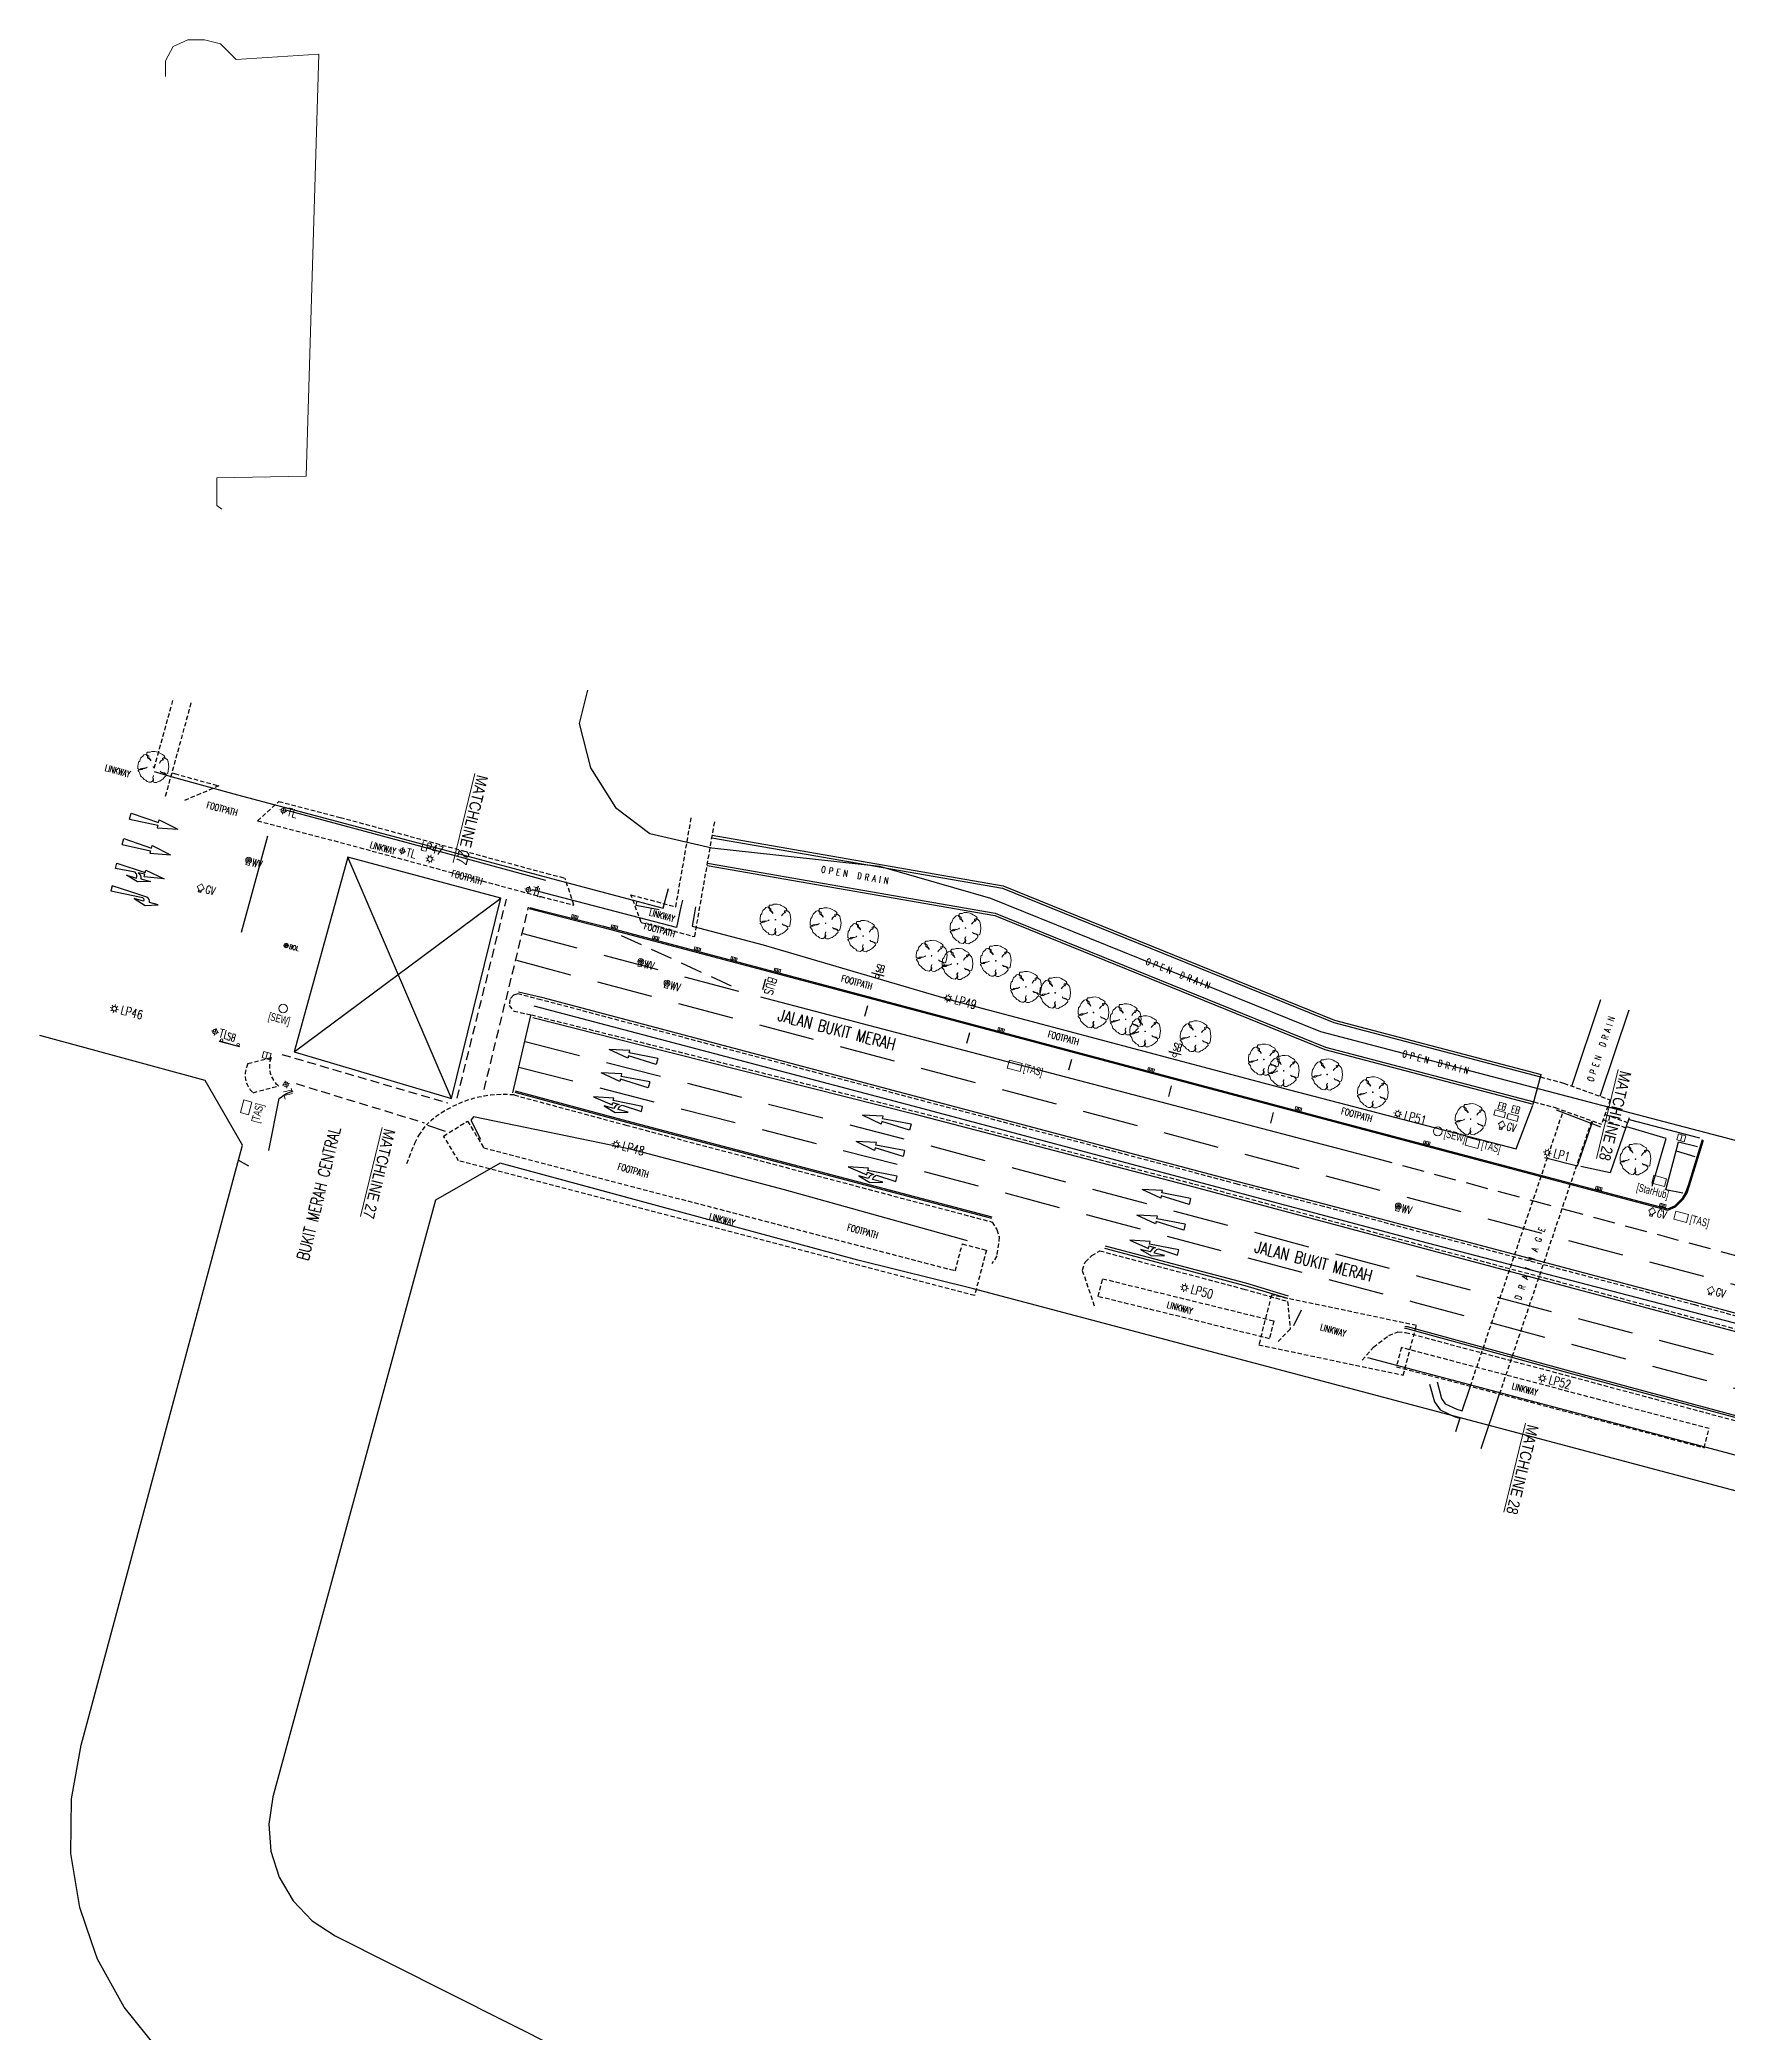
# Model space of a CAD drawing. Header units: millimetres. Extents: x 25846 to 27323, y 29074 to 29862.
# Drawn here: x 25846 to 26037.9, y 29592.5 to 29819.2 of the extents above; entities that cross this region are included whole.
import ezdxf

# ---------------------------------------------------------------- set-up
doc = ezdxf.new("R2010")
doc.units = ezdxf.units.MM
for name, pattern in [('DASHED', [0.75, 0.5, -0.25]), ('DASHED2', [9.525, 6.35, -3.175]), ('DASHEDX2', [1.5, 1, -0.5])]:
    doc.linetypes.add(name, pattern=pattern)
for name, color, linetype, lineweight in [('02-PY-MATCHLINE', 7, 'Continuous', 0), ('PY-Bldg', 8, 'Continuous', 0), ('S_IG_', 2, 'Continuous', 5), ('S_IGK_', 2, 'Continuous', 5), ('S_TREE', 3, 'Continuous', 13)]:
    doc.layers.add(name, color=color, linetype=linetype, lineweight=lineweight)
for name, color, linetype in [('S_BOLLARDS', 7, 'Continuous'), ('S_DRAIN_LINE', 4, 'Continuous'), ('S_ELECTRIC-BOX', 2, 'Continuous'), ('S_FENCE_LINE', 60, 'FENCE'), ('S_FP_LINE', 11, 'Continuous'), ('S_LINKWAY', 6, 'DASHED'), ('S_LP', 7, 'Continuous'), ('S_MH-GAS', 133, 'Continuous'), ('S_MH-SEW', 133, 'Continuous'), ('S_MH-STARHUB', 133, 'Continuous'), ('S_MH-TAS', 133, 'Continuous'), ('S_MH-WD', 133, 'Continuous'), ('S_RAIL', 200, 'Continuous'), ('S_ROAD_LINE', 7, 'DASHED'), ('S_SIGN_BOARD', 7, 'Continuous'), ('S_TRAFFIC-LIGHT', 2, 'Continuous'), ('S_TRAFFIC_LINE', 8, 'Continuous'), ('SS ROADWIDL', 7, 'Continuous')]:
    doc.layers.add(name, color=color, linetype=linetype)
doc.styles.add('ARIAL', font='ARIALUNI.ttf')
doc.styles.add('CB_DIM', font='simplex.shx', dxfattribs={"width": 0.75, "height": 1.35})
doc.styles.add('ROMANS', font='romans', dxfattribs={"height": 2})
doc.styles.add('section', font='simplex.shx', dxfattribs={"width": 0.8, "height": 0.2})
doc.styles.add('SIMPLEX', font='SIMPLEX')
doc.styles.get("Standard").update_dxf_attribs({"font": 'arial.ttf'})
doc.linetypes.add('FENCE', pattern='A,1.2,-0.2,["/",Standard,S=0.4,R=0,X=0.2,Y=-0.2],-1.2', length=2.6)

# ---------------------------------------------------------------- blocks, each defined once
blk = doc.blocks.new('tr')
at = {"lineweight": 15}
blk.add_lwpolyline([(-0.48, 0.93), (-0.43, 0.88), (-0.37, 0.82), (-0.29, 0.7), (-0.29, 0.77), (-0.37, 0.9), (-0.44, 0.97), (-0.51, 1.04), (-0.51, 1.25), (-0.65, 1.32), (-0.73, 1.39), (-0.73, 1.6), (-0.66, 1.67), (-0.38, 1.67), (-0.17, 1.75), (-0.03, 1.75), (0.18, 1.76), (0.53, 1.69), (0.67, 1.62), (0.88, 1.49), (1.03, 1.42), (1.24, 1.28), (1.31, 1.15), (1.24, 1.07), (1.03, 1), (1.04, 0.79), (0.9, 0.72), (0.76, 0.57), (0.69, 0.43), (0.9, 0.72), (1.11, 0.79), (1.24, 1), (1.38, 1.01), (1.45, 0.94), (1.6, 0.8), (1.67, 0.59), (1.75, 0.03), (1.69, -0.39), (1.63, -0.74), (1.49, -0.81), (1.34, -0.75), (1.27, -0.68), (1.06, -0.61), (0.92, -0.61), (0.78, -0.48), (0.92, -0.63), (1.04, -0.65), (1.27, -0.75), (1.35, -0.82), (1.42, -0.96), (1.42, -1.03), (1.35, -1.1), (1.28, -1.17), (1.08, -1.38), (0.94, -1.45), (0.73, -1.6), (0.58, -1.64), (0.36, -1.78), (0.11, -1.77), (-0.04, -1.68), (0.03, -1.47), (0.03, -1.4), (-0.05, -1.19), (0.02, -1.05), (0.02, -0.98), (-0.01, -1.08), (-0.07, -1.19), (-0.04, -1.4), (-0.11, -1.61), (-0.28, -1.74), (-0.49, -1.72), (-0.7, -1.67), (-0.84, -1.51), (-1.03, -1.42), (-1.2, -1.23), (-1.38, -1.08), (-1.45, -1.01), (-1.53, -0.73), (-1.67, -0.52), (-1.74, -0.45), (-1.74, -0.38), (-1.47, -0.31), (-1.33, -0.3), (-1.12, -0.16), (-0.98, -0.16), (-0.77, -0.08), (-0.7, -0.01), (-0.98, -0.15), (-1.11, -0.14), (-1.4, -0.17), (-1.54, -0.31), (-1.75, -0.17), (-1.75, 0.11), (-1.69, 0.53), (-1.55, 0.67), (-1.49, 0.88), (-1.42, 1.03), (-1.21, 1.24), (-1.08, 1.38), (-0.8, 1.46), (-0.79, 1.32), (-0.65, 1.25), (-0.65, 1.04)], close=True, dxfattribs=at)
for points in [[(-0.07, 0), (0.07, 0)], [(0, 0.07), (0, -0.07)]]:
    blk.add_lwpolyline(points, dxfattribs=at)
blk = doc.blocks.new('IRON_GRATING')
at = {"lineweight": 15}
blk.add_line((0, 0.36), (0, -0.36), dxfattribs=at)
blk.add_lwpolyline([(-0.44, 0.36), (-0.44, -0.36), (0.44, -0.36), (0.44, 0.36)], close=True, dxfattribs=at)
blk = doc.blocks.new('ig')
blk.add_blockref('IRON_GRATING', (0, 0))
blk = doc.blocks.new('igk')
at = {"lineweight": 15}
for p, q in [((0.35, 0.15), (-0.35, 0.15)), ((-0.35, 0.15), (-0.35, -0.15)), ((-0.18, 0.15), (-0.18, -0.15)), ((0, 0.15), (0, -0.15)), ((0.17, 0.15), (0.17, -0.15)), ((0.35, -0.15), (0.35, 0.15)), ((-0.35, -0.15), (0.35, -0.15))]:
    blk.add_line(p, q, dxfattribs=at)
blk = doc.blocks.new('MH_TAS')
at = {"lineweight": 18}
blk.add_lwpolyline([(-0.75, -0.47), (0.75, -0.47), (0.75, 0.47), (-0.75, 0.47)], close=True, dxfattribs=at)
blk = doc.blocks.new('PTAS')
at = {"layer": 'S_MH-TAS', "lineweight": 18}
blk.add_blockref('MH_TAS', (0, 0), dxfattribs=at)
at = {"layer": 'S_MH-TAS', "lineweight": 18, "width": 0.7}
blk.add_text('[TAS]', height=0.9, dxfattribs=at).set_placement((1.06, -0.36))
blk = doc.blocks.new('WATER-VALVE')
at = {"color": 0, "lineweight": 18}
blk.add_lwpolyline([(-0.1914, -0.27753), (-0.1914, -0.5742), (0.1914, -0.5742), (0.1914, -0.27753)], dxfattribs=at)
blk.add_lwpolyline([(-0.1914, -0.27753), (-0.1914, -0.5742), (0.1914, -0.5742), (0.1914, -0.27753)], dxfattribs=at)
blk.add_lwpolyline([(-0.1914, -0.27753), (-0.1914, -0.5742), (0.1914, -0.5742), (0.1914, -0.27753)], dxfattribs=at)
at = {"lineweight": 18}
blk.add_circle((0, 0), 0.33648, dxfattribs=at)
blk.add_circle((0, 0), 0.33648, dxfattribs=at)
blk.add_circle((0, 0), 0.33648, dxfattribs=at)
at = {"lineweight": 15}
for radius in [0.2036, 0.2036, 0.2036, 0.06203, 0.06203, 0.06203]:
    blk.add_circle((0, 0), radius, dxfattribs=at)
blk = doc.blocks.new('PWD')
at = {"layer": 'S_MH-WD', "lineweight": 18}
blk.add_blockref('WATER-VALVE', (0, 0), dxfattribs=at)
at = {"layer": 'S_MH-WD', "lineweight": 18, "style": 'ROMANS', "width": 0.7}
blk.add_text('WV', height=0.9, dxfattribs=at).set_placement((0.46, -0.58))
blk = doc.blocks.new('MH_STARHUB')
at = {"lineweight": 18}
blk.add_lwpolyline([(-0.75, -0.47), (0.75, -0.47), (0.75, 0.47), (-0.75, 0.47)], close=True, dxfattribs=at)
blk = doc.blocks.new('GASVALVE')
at = {"lineweight": 15}
for points in [[(0, 0.45), (-0.41, 0), (0, -0.45), (0.41, 0), (0, 0.45)], [(-0.16, -0.27), (-0.16, -0.56), (0.16, -0.56), (0.16, -0.27)]]:
    blk.add_lwpolyline(points, dxfattribs=at)
blk = doc.blocks.new('PGAS')
at = {"layer": 'S_MH-GAS', "lineweight": 15}
blk.add_blockref('GASVALVE', (0, 0), dxfattribs=at)
at = {"layer": 'S_MH-GAS', "lineweight": 15, "style": 'SIMPLEX', "width": 0.71}
blk.add_text('GV', height=0.91, dxfattribs=at).set_placement((0.6, -0.47, 106.81))
blk = doc.blocks.new('TRAFFIC_LIGHT')
at = {"color": 0, "linetype": 'ByBlock', "lineweight": 20}
for points in [[(0, 0.43), (0, -0.43)], [(-0.43, 0), (0.43, 0)]]:
    blk.add_lwpolyline(points, dxfattribs=at)
at = {"color": 0, "linetype": 'ByBlock', "lineweight": 18}
blk.add_circle((0, 0), 0.264, dxfattribs=at)
blk = doc.blocks.new('PTL')
at = {"layer": 'S_TRAFFIC-LIGHT', "lineweight": 18}
blk.add_blockref('TRAFFIC_LIGHT', (0, 0), dxfattribs=at)
at = {"layer": 'S_TRAFFIC-LIGHT', "lineweight": 18, "style": 'SIMPLEX', "width": 0.851}
blk.add_text('TL', height=0.95, dxfattribs=at).set_placement((0.49, -0.47))
blk = doc.blocks.new('MH_SEW')
at = {"lineweight": 18}
blk.add_circle((0, 0), 0.5, dxfattribs=at)
blk = doc.blocks.new('PSEW')
at = {"layer": 'S_MH-SEW', "lineweight": 18}
blk.add_blockref('MH_SEW', (0, 0), dxfattribs=at)
at = {"layer": 'S_MH-SEW', "lineweight": 18, "width": 0.7}
blk.add_text('[SEW]', height=0.9, dxfattribs=at).set_placement((0.79, -0.44, -98.84))
blk = doc.blocks.new('ELECTRIC_BOX')
at = {"lineweight": 18}
blk.add_line((-0.65, -0.31), (0.66, -0.31), dxfattribs=at)
blk.add_lwpolyline([(-0.6, -0.31), (-0.6, 0.31), (0.6, 0.31), (0.6, -0.31)], dxfattribs=at)
blk = doc.blocks.new('SIGN_BOARD_SMALL')
at = {"color": 0, "lineweight": 18}
for p, q in [((0.73, 0.07), (-0.73, 0.07)), ((0.73, 0), (-0.73, 0))]:
    blk.add_line(p, q, dxfattribs=at)
at = {"lineweight": 18}
blk.add_circle((0, -0.22), 0.216, dxfattribs=at)
blk = doc.blocks.new('SBS')
at = {"layer": 'S_SIGN_BOARD', "lineweight": 15}
blk.add_blockref('SIGN_BOARD_SMALL', (0, 0), dxfattribs=at)
at = {"layer": 'S_SIGN_BOARD', "color": 0, "linetype": 'ByBlock', "lineweight": 15, "style": 'SIMPLEX', "width": 0.65}
blk.add_text('SB', height=0.85, dxfattribs=at).set_placement((-0.39, 0.32))
blk = doc.blocks.new('AR')
at = {"lineweight": 30}
for p, q in [((-3.3, 0.46), (-5.6, 0)), ((-3.3, -0.46), (-5.6, 0)), ((-3.3, 0.16), (-3.3, 0.46)), ((0, 0.35), (-3.3, 0.16)), ((0, 0.35), (0, -0.35)), ((0, -0.35), (-3.3, -0.16)), ((-3.3, -0.16), (-3.3, -0.46))]:
    blk.add_line(p, q, dxfattribs=at)
blk = doc.blocks.new('A$Ca65eef7b')
at = {"layer": 'SS ROADWIDL', "color": 13}
for points in [[(25859.51, 29590.54), (25855.61, 29595.39), (25852.59, 29600.83), (25851.9, 29602.83), (25850.58, 29606.72), (25849.57, 29612.86), (25849.62, 29619.08), (25850.73, 29625.2), (25869.06, 29693.42), (25864.83, 29700.79), (25846.03, 29705.92)], [(25912.95, 29687.43), (25898.39, 29691.39), (25891.02, 29687.17), (25882.04, 29654.2), (25872.54, 29619.32), (25872.07, 29616.22), (25872.31, 29613.14), (25873.26, 29610.16), (25874.85, 29607.47), (25877.01, 29605.21), (25879.63, 29603.5), (25963.58, 29561.26)]]:
    blk.add_lwpolyline(points, dxfattribs=at)
blk = doc.blocks.new('SIGN_BOARD_BIG')
at = {"layer": 'S_SIGN_BOARD', "lineweight": 18}
blk.add_lwpolyline([(-0.95, -0.05), (0.95, -0.05), (0.95, 0), (-0.95, 0)], close=True, dxfattribs=at)
at = {"layer": 'S_SIGN_BOARD', "color": 0, "linetype": 'ByBlock', "lineweight": 18}
for centre in [(-0.78, 0.12), (0.78, 0.12)]:
    blk.add_circle(centre, 0.111, dxfattribs=at)
blk = doc.blocks.new('SBB')
at = {"layer": 'S_SIGN_BOARD', "color": 0, "linetype": 'ByBlock', "lineweight": 15, "xscale": 1.25, "yscale": 1.25, "zscale": 1.25}
blk.add_blockref('SIGN_BOARD_BIG', (0, 0), dxfattribs=at)
at = {"layer": 'S_SIGN_BOARD', "color": 0, "linetype": 'ByBlock', "lineweight": 15, "style": 'SIMPLEX', "width": 0.65}
blk.add_text('SB', height=0.85, dxfattribs=at).set_placement((-0.48, 0.35))
blk = doc.blocks.new('BOLLARD')
at = {"lineweight": 18}
h = blk.add_hatch(dxfattribs=at)
h.set_pattern_fill('ANSI31', color=256, scale=0.9, style=0)
h.set_pattern_definition([(45, (-20400.67701, -27993.33997), (-0.0795495129, 0.0795495129), [])])
h.paths.add_polyline_path([(-0.26, 0, 1), (0.26, 0, 1)])
blk.add_circle((0, 0), 0.26, dxfattribs=at)
blk = doc.blocks.new('bollards')
at = {"lineweight": 15}
blk.add_blockref('BOLLARD', (0, 0), dxfattribs=at)
at = {"lineweight": 15, "style": 'section', "width": 0.7}
blk.add_text('BOL', height=0.511, dxfattribs=at).set_placement((0.37, -0.25))
blk = doc.blocks.new('LAMPPOST')
at = {"lineweight": 18}
for points in [[(-0.32, 0.32), (-0.19, 0.19)], [(0, 0.49), (0, 0.26)], [(0.32, 0.32), (0.19, 0.19)], [(-0.49, 0), (-0.26, 0)], [(-0.32, -0.32), (-0.19, -0.19)], [(0, -0.49), (0, -0.26)], [(0.32, -0.32), (0.19, -0.19)], [(0.49, 0), (0.26, 0)]]:
    blk.add_lwpolyline(points, dxfattribs=at)
blk.add_circle((0, 0), 0.264, dxfattribs=at)

msp = doc.modelspace()

# ---------------------------------------------------------------- linework, layer by layer
at = {"color": 142, "lineweight": 25, "true_color": 0x00a9e5, "elevation": 3.09}
msp.add_lwpolyline([(25988.64, 29672.93), (25989.53, 29674.7)], dxfattribs=at)
at = {"layer": 'PY-Bldg'}
for p, q in [((25861.2, 29818.41), (25860.3, 29816.78)), ((25862.84, 29819.16), (25861.2, 29818.41)), ((25864.77, 29819.16), (25862.84, 29819.16)), ((25866.56, 29818.7), (25864.77, 29819.16)), ((25868.36, 29816.92), (25866.56, 29818.7)), ((25860.3, 29816.78), (25860.3, 29815)), ((25877.76, 29817.52), (25868.36, 29816.92)), ((25876.32, 29769.51), (25877.76, 29817.52)), ((25866.14, 29766.2), (25866.16, 29769.35)), ((25866.16, 29769.35), (25876.32, 29769.51)), ((25866.74, 29765.78), (25866.14, 29766.2))]:
    msp.add_line(p, q, dxfattribs=at)
at = {"layer": 'S_DRAIN_LINE', "linetype": 'DASHED'}
for p, q in [((26008.73, 29666.02), (26019.31, 29697.37)), ((26012.06, 29665.14), (26022.55, 29696.21)), ((26023.81, 29696.34), (26026.4, 29695.41)), ((26024.05, 29696.93), (26026.62, 29696.01))]:
    msp.add_line(p, q, dxfattribs=at)
at = {"layer": 'S_DRAIN_LINE'}
for p, q in [((26004.95, 29666.5), (26005.45, 29664.63)), ((26007.79, 29663.23), (26008.73, 29666.02)), ((26005.45, 29664.63), (26005.88, 29664.03)), ((26005.88, 29664.03), (26007.19, 29663.41)), ((26009.97, 29658.95), (26012.06, 29665.14)), ((26007.19, 29663.41), (26007.79, 29663.23))]:
    msp.add_line(p, q, dxfattribs=at)
for points in [[(25922.46, 29728.4), (25955.52, 29722.65), (25993.19, 29707.37), (26016.69, 29701.19)], [(25921.96, 29725.5), (25954.7, 29719.81), (25992.26, 29704.57), (26015.95, 29698.35)], [(26020.26, 29700.16), (26023.57, 29709.99)], [(26023.49, 29699), (26026.81, 29708.82)], [(26004.09, 29666.26), (26004.64, 29664.25), (26005.29, 29663.33), (26006.87, 29662.58), (26007.52, 29662.38), (26007.04, 29660.81)]]:
    msp.add_lwpolyline(points, dxfattribs=at)
at = {"layer": 'S_DRAIN_LINE', "linetype": 'DASHED'}
for points in [[(26016.69, 29701.19), (26019.32, 29700.5)], [(26019.36, 29700.48), (26024.63, 29698.59)], [(26015.95, 29698.35), (26018.37, 29697.71)], [(26018.37, 29697.71), (26023.64, 29695.82)], [(26024.63, 29698.59), (26023.64, 29695.82)]]:
    msp.add_lwpolyline(points, dxfattribs=at)
at = {"layer": 'S_FENCE_LINE', "elevation": 29.86}
for points in [[(25859.03, 29735.92), (25861.08, 29735.33), (25868.51, 29733.29), (25887.3, 29728.28), (25906.08, 29723.29), (25913.52, 29721.3)], [(25916.92, 29720.4), (25917.51, 29722.61)], [(25913.52, 29721.3), (25916.92, 29720.4)]]:
    msp.add_lwpolyline(points, dxfattribs=at)
at = {"layer": 'S_FP_LINE'}
for points in [[(25902.57, 29722.33), (25902.73, 29722.94)], [(25918.42, 29718.2), (25902.01, 29722.48)], [(25913.92, 29721.19), (25913.83, 29720.74), (25916.45, 29720.24)], [(25928.29, 29716.21), (25949.62, 29709.95), (25988.16, 29699.72), (26013.93, 29693), (26015.83, 29697.99)], [(25890.13, 29695.69), (25892.14, 29695.03)], [(25951.53, 29682.57), (25930.71, 29688.37), (25913.36, 29692.94), (25895.35, 29696.65), (25895.05, 29696.29), (25896.14, 29694.1)], [(26017.18, 29692.03), (26020.9, 29691.09), (26022.61, 29696.1)], [(26029.4, 29688.78), (26031.02, 29694.19), (26026.54, 29695.52)], [(26034.83, 29694.24), (26026.82, 29696.31)], [(26032.9, 29687.96), (26030.98, 29688.36), (26032.12, 29692.78), (26032.4, 29693.8), (26034.57, 29693.29)], [(26032.12, 29692.78), (26034.26, 29692.13)], [(25997.03, 29669.27), (26036.67, 29658.78), (26056.76, 29653.39), (26065.89, 29650.99), (26066.01, 29650.73), (26065.76, 29649.78)]]:
    msp.add_lwpolyline(points, dxfattribs=at)
at = {"layer": 'S_FP_LINE', "elevation": 29.86}
for points in [[(25919.13, 29721.31), (25918.92, 29720.53), (25918.42, 29718.2)], [(25920.59, 29720.53), (25920.43, 29719.62), (25920.21, 29718.33), (25928.29, 29716.21)], [(25872.07, 29692.81), (25873.23, 29698.74), (25873.99, 29699.27), (25874.84, 29699.63)]]:
    msp.add_lwpolyline(points, dxfattribs=at)
at = {"layer": 'S_LINKWAY'}
for p, q in [((25866.39, 29734.3, 29.86), (25862.37, 29732.58, 29.86)), ((25870.78, 29730.32, 29.86), (25873.21, 29732.52, 29.86)), ((25918.36, 29720.55, 29.86), (25920.15, 29730.84, 29.86)), ((25920.51, 29717.15, 29.86), (25922.81, 29730.37, 29.86)), ((25906.75, 29720.75), (25905.76, 29723.82)), ((25914.43, 29718.76, 29.86), (25913.26, 29721.9, 29.86)), ((25869.7, 29702.71, 29.86), (25872.33, 29703.39, 29.86)), ((25870.28, 29699.4, 29.86), (25873.2, 29700.19, 29.86))]:
    msp.add_line(p, q, dxfattribs=at)
for points in [[(25859.03, 29736.31), (25861.23, 29744.29)], [(25861.06, 29735.77), (25861.36, 29735.69), (25866.38, 29734.3)], [(25873.21, 29732.52), (25880.18, 29730.72), (25894.17, 29726.92), (25903.68, 29724.34), (25905.76, 29723.82)], [(25870.78, 29730.32), (25879.48, 29728.07), (25893.45, 29724.28), (25902.99, 29721.7), (25906.75, 29720.75)], [(25913.26, 29721.9), (25918.36, 29720.55)], [(25914.43, 29718.76), (25920.51, 29717.15)]]:
    msp.add_lwpolyline(points, dxfattribs=at)
at = {"layer": 'S_LINKWAY', "elevation": 33.97}
msp.add_lwpolyline([(25860.33, 29733.13), (25863.26, 29743.75)], dxfattribs=at)
at = {"layer": 'S_LINKWAY', "elevation": 29.86}
for points in [[(25870.28, 29699.4, -0.34103), (25869.7, 29702.71)], [(25873.23, 29700.16, -0.34103), (25872.33, 29703.39)]]:
    msp.add_lwpolyline(points, format="xyb", dxfattribs=at)
at = {"layer": 'S_LINKWAY'}
for points in [[(25953.68, 29681.49), (25952.34, 29676.34), (25893.66, 29691.65), (25891.95, 29694.46), (25894.67, 29696.18), (25896.51, 29693.14), (25950.15, 29679.15), (25950.95, 29682.2)], [(25985.88, 29671.42), (25966.41, 29676.21), (25966.91, 29678.24), (25986.39, 29673.45)], [(26001.1, 29667.27), (26002.59, 29672.93), (25986.1, 29676.39), (25984.67, 29670.72)], [(26035.89, 29661.19), (26000.89, 29670.41), (26000.32, 29668.23), (26035.32, 29659.02)]]:
    msp.add_lwpolyline(points, close=True, dxfattribs=at)
at = {"layer": 'S_RAIL', "elevation": 29.86}
for points in [[(25873.96, 29731.56), (25889.47, 29727.4), (25903.55, 29723.56)], [(25868.55, 29691.78), (25869.75, 29691.07)]]:
    msp.add_lwpolyline(points, dxfattribs=at)
at = {"layer": 'S_RAIL'}
for points in [[(25922.51, 29728.69), (25955.6, 29722.94), (25993.28, 29707.65), (26016.77, 29701.48)], [(25921.91, 29725.23), (25954.63, 29719.54), (25992.17, 29704.31), (26015.87, 29698.08)], [(25902.23, 29709.28), (25944.58, 29698.1), (26003.82, 29682.31), (26049.55, 29670.43)], [(26015.87, 29698.08), (26016.77, 29701.48)], [(26023.56, 29695.49), (26018.53, 29697.4)], [(26026.8, 29696.54), (26024.63, 29690.29), (26021.29, 29690.99)]]:
    msp.add_lwpolyline(points, dxfattribs=at)
at = {"layer": 'S_ROAD_LINE'}
for points in [[(26049.94, 29671.02), (26034.21, 29675.27), (25992.04, 29686.46), (25982.22, 29689), (25903.01, 29709.97), (25900.38, 29710.65), (25899.89, 29710.49), (25899.49, 29710.02), (25899.4, 29709.31), (25899.92, 29708.69), (25901.93, 29708.25), (25914.27, 29705.17), (25945.49, 29697.3), (25977.35, 29689), (26004.01, 29681.85), (26049.37, 29669.75)], [(25966, 29675.13), (25964.6, 29679.22), (25964.93, 29680.14), (25965.66, 29680.88), (25966.58, 29681.41), (25982.97, 29677.07), (25987.95, 29675.67), (25988.24, 29672.51), (25986.86, 29671.09)], [(25996.44, 29668.99), (25997.7, 29670.46), (25999.44, 29671.77), (26000.49, 29672.19), (26001.37, 29672.13), (26020.27, 29667.09), (26052.73, 29658.38), (26057.22, 29657.12), (26063.76, 29655.38), (26093.22, 29647.64), (26095.64, 29646.96), (26098.4, 29645.29), (26100.51, 29643.46), (26102.03, 29641.55), (26103.08, 29640.03), (26103.79, 29638.15), (26104.43, 29635.21), (26104.65, 29633.21)]]:
    msp.add_lwpolyline(points, dxfattribs=at)
msp.add_lwpolyline([(25887.76, 29691.35), (25888.68, 29693.67), (25889.13, 29694.53), (25890.07, 29695.84, -0.210812), (25899.98, 29699.14), (25912.7, 29695.71), (25954.34, 29684.69), (25954.87, 29683.84), (25955.15, 29682.99), (25954.86, 29680.83), (25954.3, 29679.95)], format="xyb", dxfattribs=at)
msp.add_arc((25874.23, 29716.1, 36.31), 0.53, 326.8757, 4.8343, dxfattribs=at)
at = {"layer": 'S_TRAFFIC_LINE', "linetype": 'DASHED2'}
msp.add_line((25900.96, 29717.51), (25928.01, 29710.28), dxfattribs=at)
at = {"layer": 'S_TRAFFIC_LINE'}
for p, q in [((25928.55, 29712.31), (25928.22, 29711.09)), ((25928.01, 29710.31), (25997.39, 29692.11)), ((25940.15, 29709.27), (25939.83, 29708.05)), ((25951.76, 29706.22), (25951.44, 29705)), ((25963.37, 29703.18), (25963.04, 29701.96)), ((25974.7, 29700.2), (25974.38, 29698.98)), ((25986.31, 29697.16), (25985.99, 29695.94))]:
    msp.add_line(p, q, dxfattribs=at)
at = {"layer": 'S_TRAFFIC_LINE', "linetype": 'DASHED', "ltscale": 5}
msp.add_line((25997.39, 29692.11), (26052.67, 29677.15), dxfattribs=at)
at = {"layer": 'S_TRAFFIC_LINE'}
for points in [[(25871.92, 29728.59), (25868.92, 29717.61)], [(25892.85, 29698.75), (25881.06, 29726.18), (25874.95, 29704.05), (25892.85, 29698.75), (25898.44, 29721.53), (25881.06, 29726.18)], [(25874.95, 29704.05), (25898.44, 29721.53)], [(25901.69, 29720.35), (25902.57, 29720.11), (25910.11, 29718.21), (25949.01, 29707.87), (25992.02, 29696.43), (26031.2, 29686.04), (26032.07, 29686.41), (26032.95, 29687.31), (26033.38, 29688.01), (26033.65, 29688.86), (26035.24, 29694.02)], [(25901.72, 29720.48), (25902.61, 29720.24), (25910.15, 29718.35), (25949.05, 29708), (25992.05, 29696.56), (26031.19, 29686.18), (26031.99, 29686.53), (26032.85, 29687.39), (26033.25, 29688.07), (26033.53, 29688.9), (26035.12, 29694.06)], [(25899.81, 29699.38), (25901.87, 29708.2)], [(25900.04, 29699.47), (25912.76, 29696.06), (25954.25, 29685.12)], [(25900.08, 29699.63), (25912.8, 29696.22), (25954.29, 29685.29)], [(25967.18, 29681.99), (25983.16, 29677.76), (25988.02, 29676.29)], [(25967.11, 29681.72), (25983.09, 29677.49), (25987.94, 29676.02)], [(26001.27, 29672.81), (26001.53, 29672.79), (26020.42, 29667.65), (26052.89, 29658.94), (26057.37, 29657.68), (26063.91, 29655.94), (26093.37, 29648.2), (26095.88, 29647.5), (26098.74, 29645.76), (26100.93, 29643.87), (26102.5, 29641.9), (26103.6, 29640.3), (26104.35, 29638.31), (26105, 29635.31), (26105.23, 29633.28)], [(26001.25, 29672.6), (26001.49, 29672.57), (26020.36, 29667.44), (26052.83, 29658.73), (26057.32, 29657.47), (26063.85, 29655.73), (26093.31, 29647.99), (26095.79, 29647.3), (26098.61, 29645.59), (26100.77, 29643.72), (26102.32, 29641.77), (26103.41, 29640.2), (26104.14, 29638.25), (26104.79, 29635.27), (26105.02, 29633.25)]]:
    msp.add_lwpolyline(points, dxfattribs=at)
at = {"layer": 'S_TRAFFIC_LINE', "ltscale": 2}
for points, elevation in [([(25857.2, 29724.4, -0.30779), (25857.51, 29723.71), (25858.61, 29723.42), (25857.14, 29723.39), (25855.89, 29724.13), (25857.02, 29723.82, 0.321197), (25856.87, 29724.47), (25854.62, 29724.92), (25854.77, 29725.5), (25858.01, 29724.44), (25858.08, 29724.73), (25860.18, 29723.74), (25857.88, 29723.96), (25857.96, 29724.25), (25857.2, 29724.4)], 6.33), ([(25858.49, 29721.02, 0.366785), (25858.21, 29721.66), (25856.38, 29722.25), (25854.25, 29722.93), (25854.09, 29722.35), (25857.36, 29721.68), (25857.54, 29721.63, -0.556559), (25857.83, 29721.2), (25856.77, 29721.49), (25858, 29720.69), (25859.47, 29720.76), (25858.49, 29721.02)], 6.34), ([(25911.92, 29698.07, 0.30779), (25911.32, 29697.61), (25910.22, 29697.89), (25911.48, 29697.15), (25912.94, 29697.2), (25911.8, 29697.48, -0.321197), (25912.25, 29697.97), (25914.44, 29697.27), (25914.58, 29697.85), (25911.24, 29698.5), (25911.32, 29698.79), (25909, 29698.94), (25911.12, 29698.01), (25911.19, 29698.3), (25911.92, 29698.07)], 6.29), ([(25940.88, 29690.11, 0.30779), (25940.27, 29689.66), (25939.17, 29689.94), (25940.44, 29689.2), (25941.89, 29689.24), (25940.75, 29689.52, -0.321197), (25941.2, 29690.01), (25943.39, 29689.31), (25943.54, 29689.89), (25940.2, 29690.54), (25940.27, 29690.83), (25937.96, 29690.98), (25940.07, 29690.06), (25940.15, 29690.35), (25940.88, 29690.11)], 6.24), ([(25972.93, 29681.74, 0.30779), (25972.32, 29681.29), (25971.22, 29681.57), (25972.48, 29680.83), (25973.94, 29680.87), (25972.8, 29681.15, -0.321197), (25973.25, 29681.64), (25975.44, 29680.94), (25975.59, 29681.52), (25972.24, 29682.17), (25972.32, 29682.46), (25970.01, 29682.61), (25972.12, 29681.69), (25972.19, 29681.98), (25972.93, 29681.74)], 6.22)]:
    msp.add_lwpolyline(points, format="xyb", dxfattribs=dict(at, elevation=elevation))
at = {"layer": 'S_TRAFFIC_LINE', "linetype": 'DASHEDX2', "flags": 128}
for points in [[(25893.49, 29698.77), (25899.1, 29721.43)], [(25896.56, 29699.78), (25901.61, 29720.49)], [(25873.56, 29703.75), (25892.42, 29698.25)], [(25875.17, 29700.44), (25889.73, 29695.98)]]:
    msp.add_lwpolyline(points, dxfattribs=at)
at = {"layer": 'S_TRAFFIC_LINE', "linetype": 'DASHED', "ltscale": 5, "flags": 128}
msp.add_lwpolyline([(25912.15, 29717.29), (25925.19, 29711.31)], dxfattribs=at)
at = {"layer": 'S_TRAFFIC_LINE', "linetype": 'DASHED2', "flags": 128}
for points in [[(25900.25, 29714.46), (26083.21, 29665.75), (26294.69, 29609.55)], [(25901.24, 29705.21), (25944.76, 29694.04), (26002.96, 29678.51), (26048.84, 29666.29), (26087.43, 29656), (26242.85, 29614.69), (26312.23, 29596.26)], [(25900.5, 29702.32), (25944, 29691.15), (26002.19, 29675.62), (26048.39, 29663.23)]]:
    msp.add_lwpolyline(points, dxfattribs=at)
at = {"layer": 'S_TRAFFIC_LINE'}
msp.add_lwpolyline([(25900.45, 29710.88), (25903.09, 29710.26), (25982.3, 29689.3), (25992.12, 29686.75), (26034.29, 29675.57), (26050.02, 29671.32), (26073.8, 29665.04), (26082.96, 29662.39), (26108.4, 29655.6), (26133.59, 29648.85), (26190.69, 29633.69), (26195.06, 29632.48), (26243.04, 29619.79), (26260.56, 29615.21), (26294.18, 29606.55), (26296.2, 29606.36), (26329.75, 29597.14), (26361.48, 29588.61), (26403.58, 29577.38), (26407.67, 29576.25), (26429.94, 29569.52, -0.016945), (26462.16, 29560.02, -0.062846), (26465.68, 29557.85)], format="xyb", dxfattribs=at)
at = {"layer": 'S_TRAFFIC_LINE', "flags": 128}
msp.add_lwpolyline([(25902.1, 29707.94), (25914.2, 29704.87), (25945.42, 29697), (25977.28, 29688.71), (26003.93, 29681.55), (26049.29, 29669.46), (26081.89, 29660.87), (26088.19, 29659.14), (26107.93, 29653.94), (26133.12, 29647.25), (26165.51, 29638.56), (26190.17, 29632.02), (26194.68, 29630.81), (26260.33, 29613.34), (26294.94, 29603.88), (26295.42, 29603.93), (26313.15, 29599.27)], dxfattribs=at)
at = {"layer": 'SS ROADWIDL', "color": 13}
for points in [[(25908.32, 29745.18), (25907.35, 29741.41), (25908.67, 29736.34), (25911.5, 29731.85), (25915.4, 29728.88), (25922.44, 29727.27), (25941.54, 29725.17), (25954.16, 29721.51), (25991.7, 29706.38), (26076.15, 29684.23)], [(25996.46, 29665.36), (25952.23, 29677.1), (25939.06, 29680.34), (25898.39, 29691.39), (25891.02, 29687.17), (25888.41, 29677.6)], [(26096.43, 29622.27), (26098.84, 29631.09), (26096.11, 29636.6), (26094.8, 29639.26), (25996.46, 29665.36)]]:
    msp.add_lwpolyline(points, dxfattribs=at)

# ---------------------------------------------------------------- block references
at = {"layer": 'S_BOLLARDS', "rotation": 344.9232660147053}
msp.add_blockref('bollards', (25874.04, 29716.14, 29.86), dxfattribs=at)
at = {"layer": 'S_ELECTRIC-BOX', "lineweight": 18, "rotation": 345.1988215702609}
for p in [(26012.06, 29697), (26013.54, 29696.6)]:
    msp.add_blockref('ELECTRIC_BOX', p, dxfattribs=at)
at = {"layer": 'S_IG_'}
for p, rotation in [((25871.82, 29703.62, 29.86), 344.9233567868709), ((26032.73, 29694.27), 345.1988215702609)]:
    msp.add_blockref('ig', p, dxfattribs=dict(at, rotation=rotation))
at = {"layer": 'S_IGK_'}
for p, rotation in [((25906.86, 29719.43), 345.1988215702609), ((25911.39, 29718.27), 345.1988215702609), ((25916.1, 29717.02), 345.1988215702609), ((25920.84, 29715.76), 345.1988215702609), ((25924.98, 29714.66), 345.1988215702609), ((25929.92, 29713.35), 345.1988215702609), ((25955.35, 29706.58), 345.1988215702609), ((25972.42, 29702.04), 345.1988215702609), ((25989.19, 29697.58), 345.1988215702609), ((26003.79, 29693.71), 345.1988215702609), ((26023.35, 29688.52), 345.1484011228118), ((26030.62, 29686.59), 345.1484011228118)]:
    msp.add_blockref('igk', p, dxfattribs=dict(at, rotation=rotation))
at = {"layer": 'S_LP', "lineweight": 18}
for p, rotation in [((25890.4, 29725.98), 345.1988215702609), ((25854.5, 29708.96), 345.4710950933407), ((25949.32, 29710.15), 345.1988215702609), ((26000.48, 29696.99), 345.1988215702609), ((25911.56, 29693.51), 345.1988215702609), ((26017.5, 29692.56), 345.1988215702609), ((25976.22, 29677.22), 345.1988215702609), ((26016.92, 29666.93), 345.1988215702609)]:
    msp.add_blockref('LAMPPOST', p, dxfattribs=dict(at, rotation=rotation))
at = {"layer": 'S_MH-GAS', "rotation": 345.1988215702609}
for p in [(25864.33, 29722.74), (26012.31, 29695.77), (26029.41, 29685.9), (26036.1, 29676.94)]:
    msp.add_blockref('PGAS', p, dxfattribs=at)
at = {"layer": 'S_MH-SEW', "lineweight": 18, "rotation": 345.4710437924832}
msp.add_blockref('MH_SEW', (25873.7, 29708.98), dxfattribs=at)
at = {"layer": 'S_MH-SEW', "rotation": 345.1988215702609}
msp.add_blockref('PSEW', (26005.02, 29695.01), dxfattribs=at)
at = {"layer": 'S_MH-STARHUB', "lineweight": 18, "rotation": 345.1988215702609}
msp.add_blockref('MH_STARHUB', (26030.2, 29689.36), dxfattribs=at)
at = {"layer": 'S_MH-TAS', "rotation": 345.1988215702609}
for p in [(25956.91, 29702.45), (26008.98, 29693.71), (26032.7, 29685.27)]:
    msp.add_blockref('PTAS', p, dxfattribs=at)
at = {"layer": 'S_MH-TAS', "lineweight": 18, "rotation": 74.95713482723863}
msp.add_blockref('MH_TAS', (25869.5, 29697.74, 29.86), dxfattribs=at)
at = {"layer": 'S_MH-WD', "rotation": 345.1988215702609}
for p in [(25869.78, 29725.85), (25914.37, 29714.31), (25917.36, 29711.87), (26000.54, 29686.51)]:
    msp.add_blockref('PWD', p, dxfattribs=at)
at = {"layer": 'S_SIGN_BOARD'}
for name, p, rotation in [('SBS', (25941.33, 29712.83), 345.1988215702609), ('SBB', (25867.6, 29704.98, 29.86), 344.9233567868709), ('SBS', (25975.13, 29703.88), 345.1988215702609)]:
    msp.add_blockref(name, p, dxfattribs=dict(at, rotation=rotation))
at = {"layer": 'S_TRAFFIC-LIGHT'}
for p, rotation in [((25873.72, 29731.49, 29.86), 345.0646585066636), ((25887.25, 29726.9), 345.1988215702609), ((25901.6, 29722.49), 345.1988215702609), ((25865.96, 29706.34, 29.86), 344.9233567868709), ((25874.02, 29700.34, 29.86), 282.8226153158427)]:
    msp.add_blockref('PTL', p, dxfattribs=dict(at, rotation=rotation))
at = {"layer": 'S_TRAFFIC_LINE'}
for p, rotation in [((25856.31, 29730.87, 6.17), 164.450614394549), ((25855.49, 29727.96, 6.23), 164.450614394549), ((25916.23, 29702.96, 12.75), 345.9173405953919), ((25915.31, 29700.3, 6.35), 345.9173405953919), ((25945.04, 29695.47, 6.39), 345.9173405953919), ((25944.29, 29692.47, 6.36), 345.9173405953919), ((25976.82, 29687.04, 6.33), 345.9173405953919), ((25976.22, 29684.11, 6.26), 345.9173405953919)]:
    msp.add_blockref('AR', p, dxfattribs=dict(at, rotation=rotation))
at = {"layer": 'S_TREE'}
for p in [(25858.94, 29736.45, 29.86), (25929.69, 29719.08), (25935.4, 29718.67), (25939.66, 29717.22), (25951.31, 29718.13), (25947.46, 29714.98), (25950.4, 29714.06), (25954.75, 29714.39), (25958.19, 29711.43), (25961.51, 29710.77), (25965.87, 29708.53), (25969.53, 29707.75), (25971.74, 29706.38), (25977.48, 29705.81), (25985.24, 29703.17), (25987.5, 29701.89), (25992.45, 29701.48), (25997.65, 29699.45), (26008.76, 29696.4), (26027.51, 29691.84)]:
    msp.add_blockref('tr', p, dxfattribs=at)
at = {"layer": 'SS ROADWIDL'}
msp.add_blockref('A$Ca65eef7b', (0, 0), dxfattribs=at)

# ---------------------------------------------------------------- texts
at = {"layer": '02-PY-MATCHLINE', "style": 'ARIAL', "width": 0.8}
for s, p in [('%%UMATCHLINE 27', (25895.77, 29735.63, -2.24)), ('%%UMATCHLINE 28', (26025.8, 29701.98, -2.24)), ('%%UMATCHLINE 27', (25885.22, 29695.39, -2.24)), ('%%UMATCHLINE 28', (26015.25, 29661.74, -2.24))]:
    msp.add_text(s, height=1.3, rotation=256.2795, dxfattribs=at).set_placement(p)
at = {"layer": 'S_DRAIN_LINE', "linetype": 'DASHED', "style": 'SIMPLEX', "width": 0.65}
for s, rotation, p in [('O P E N   D R A I N ', 349.9548, (25934.84, 29724.46, 3.74)), ('O P E N   D R A I N ', 338.4612, (25971.73, 29714.03, 3.74)), ('O P E N   D R A I N ', 71.2247, (26022.7, 29700.59, 3.74)), ('O P E N   D R A I N ', 345.0807, (26000.94, 29703.5, 3.74)), ('D  R  A  I  N  A  G  E', 71.0917, (26014.47, 29675.75, 3.74))]:
    msp.add_text(s, height=0.75, rotation=rotation, dxfattribs=at).set_placement(p)
at = {"layer": 'S_ELECTRIC-BOX', "lineweight": 18, "style": 'SIMPLEX', "width": 0.7}
for p in [(26011.77, 29697.59), (26013.32, 29697.21)]:
    msp.add_text('EB', height=0.8, rotation=345.1988, dxfattribs=at).set_placement(p)
at = {"layer": 'S_FP_LINE', "style": 'SIMPLEX', "width": 0.65}
for rotation, p in [(344.7196, (25864.92, 29731.8, 3.74)), (344.7196, (25892.78, 29724, 3.74)), (344.7196, (25914.69, 29718.03, 3.74)), (344.7196, (25937.12, 29712.06, 3.74)), (344.7196, (25960.61, 29705.73, 3.74)), (344.7196, (25993.98, 29697, 3.74)), (344.3442, (25911.69, 29690.67, 3.74)), (344.3442, (25937.79, 29683.77, 3.74))]:
    msp.add_text('FOOTPATH', height=0.75, rotation=rotation, dxfattribs=at).set_placement(p)
at = {"layer": 'S_LINKWAY', "style": 'SIMPLEX', "width": 0.65}
for p in [(25853.35, 29736.03, 3.74), (25883.52, 29727.27, 3.74), (25915.26, 29719.6, 3.74), (25922.09, 29685.01, 3.74), (25974.15, 29674.97, 3.74), (25991.6, 29672.41, 3.74), (26013.4, 29665.7, 3.74)]:
    msp.add_text('LINKWAY', height=0.75, rotation=344.3442, dxfattribs=at).set_placement(p)
at = {"layer": 'S_LP', "color": 1, "lineweight": 18, "style": 'SIMPLEX', "width": 0.75}
for s, rotation, p in [('LP47', 345.1988, (25889.27, 29727.02)), ('LP46', 345.4711, (25855.14, 29708.35)), ('LP49', 345.1988, (25949.96, 29709.53)), ('LP51', 345.1988, (26001.12, 29696.37)), ('LP48', 345.1988, (25912.19, 29692.89)), ('LP50', 345.1988, (25976.86, 29676.6)), ('LP52', 345.1988, (26017.56, 29666.31))]:
    msp.add_text(s, height=1.01, rotation=rotation, dxfattribs=at).set_placement(p)
at = {"layer": 'S_LP', "lineweight": 18, "style": 'SIMPLEX', "width": 0.75}
msp.add_text('LP1', height=1.01, rotation=345.1988, dxfattribs=at).set_placement((26018.1, 29692.06))
at = {"layer": 'S_MH-SEW', "lineweight": 18, "width": 0.7}
msp.add_text('[SEW]', height=0.9, rotation=345.471, dxfattribs=at).set_placement((25871.94, 29707.7, -98.84))
at = {"layer": 'S_MH-STARHUB', "lineweight": 18, "width": 0.7}
msp.add_text('[StarHub]', height=0.9, rotation=345.1988, dxfattribs=at).set_placement((26027.56, 29688.26))
at = {"layer": 'S_MH-TAS', "lineweight": 18, "width": 0.7}
msp.add_text('[TAS]', height=0.9, rotation=74.9571, dxfattribs=at).set_placement((25870.92, 29695.91, 29.86))
at = {"layer": 'S_ROAD_LINE', "style": 'CB_DIM', "width": 0.75}
for s, height, rotation, p in [('BUS', 1, 253.8779, (25928.93, 29712.65, -2.12)), ('JALAN BUKIT MERAH', 1.35, 345.6082, (25929.89, 29707.61, 209.22)), ('BUKIT MERAH CENTRAL', 1.35, 76.1635, (25876.56, 29680.24, 209.22)), ('JALAN BUKIT MERAH', 1.35, 345.6082, (25984.1, 29681.27, 209.22))]:
    msp.add_text(s, height=height, rotation=rotation, dxfattribs=at).set_placement(p)

doc.saveas('drawing.dxf')
